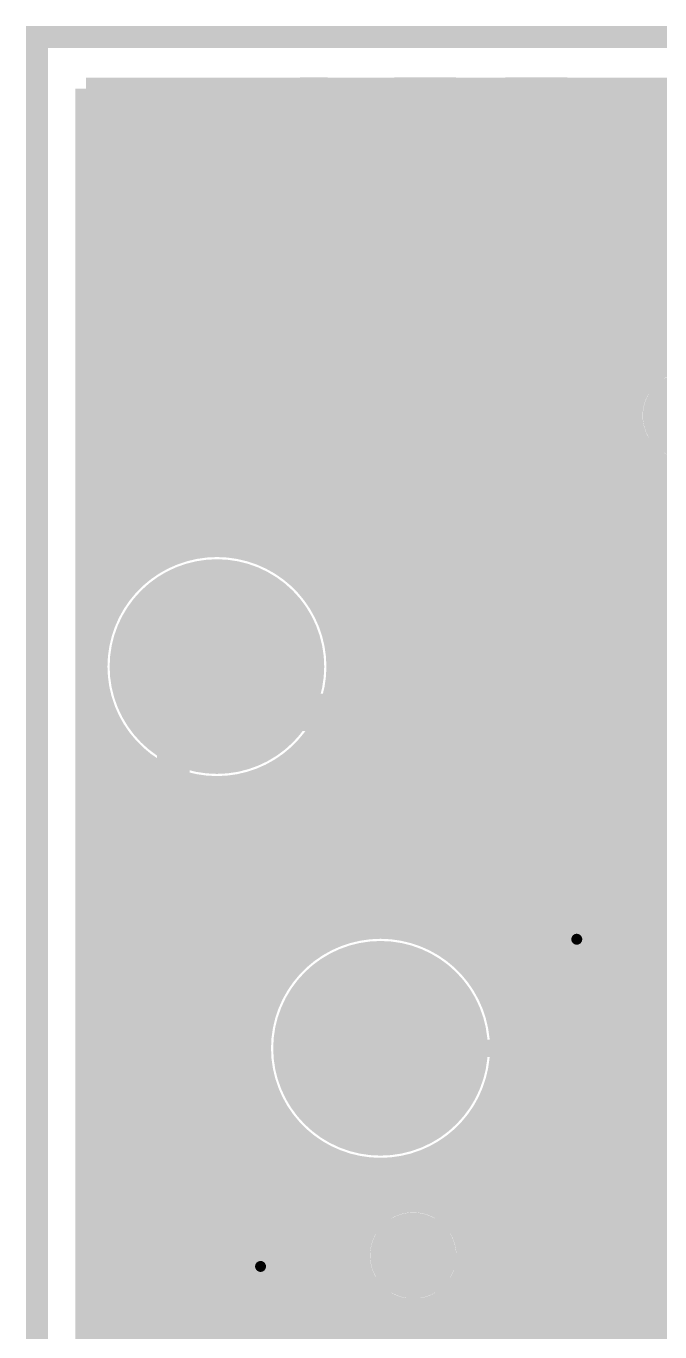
# Model space of a CAD drawing. Extents: x -4 to 136, y -50 to 40.
# Drawn here: x -4.13 to 3.25, y 18.92 to 34.13 of the extents above; entities that cross this region are included whole.
import ezdxf

# ---------------------------------------------------------------- set-up
doc = ezdxf.new("R2010")
doc.units = 0
doc.header["$MEASUREMENT"] = 0
doc.layers.get('0').update_dxf_attribs({"linetype": 'CONTINUOUS'})
for name, color, linetype in [('25-335-0_BOT', 7, 'CONTINUOUS'), ('25-335-0_DRD', 7, 'CONTINUOUS'), ('25-335-0_GND', 6, 'CONTINUOUS'), ('25-335-0_IN1', 4, 'CONTINUOUS'), ('25-335-0_SMB', 3, 'CONTINUOUS'), ('25-335-0_SMT', 5, 'CONTINUOUS'), ('25-335-0_SPT', 10, 'CONTINUOUS'), ('25-335-0_SST', 9, 'CONTINUOUS'), ('25-335-0_TOP', 12, 'CONTINUOUS'), ('THRUHOLE_TAP', 15, 'CONTINUOUS')]:
    doc.layers.add(name, color=color, linetype=linetype)

# ---------------------------------------------------------------- blocks, each defined once
blk = doc.blocks.new('ROUND_19')
at = {"const_width": 1.09982}
blk.add_lwpolyline([(-0.54991, 0, 1), (0.54991, 0, 1)], format="xyb", close=True, dxfattribs=at)
blk = doc.blocks.new('ROUND_40')
at = {"const_width": 0.29972}
blk.add_lwpolyline([(-0.14986, 0, 1), (0.14986, 0, 1)], format="xyb", close=True, dxfattribs=at)
blk = doc.blocks.new('ROUND_51')
at = {"const_width": 1.24968}
blk.add_lwpolyline([(-0.62484, 0, 1), (0.62484, 0, 1)], format="xyb", close=True, dxfattribs=at)
blk = doc.blocks.new('ROUND_54')
at = {"const_width": 1.24968}
blk.add_lwpolyline([(-0.62484, 0, 1), (0.62484, 0, 1)], format="xyb", close=True, dxfattribs=at)
blk = doc.blocks.new('ROUND_60')
at = {"const_width": 0.50038}
blk.add_lwpolyline([(-0.25019, 0, 1), (0.25019, 0, 1)], format="xyb", close=True, dxfattribs=at)
blk = doc.blocks.new('ROUND_63')
at = {"const_width": 0.0635}
blk.add_lwpolyline([(-0.03175, 0, 1), (0.03175, 0, 1)], format="xyb", close=True, dxfattribs=at)
blk = doc.blocks.new('RECTANGLE_2')
blk.add_solid([(0.4826, 0.4064), (0.4826, -0.4064), (-0.4826, 0.4064), (-0.4826, -0.4064)])
blk = doc.blocks.new('OBLONG_33')
at = {"const_width": 0.2794}
blk.add_lwpolyline([(0.7493, 0), (-0.7493, 0)], dxfattribs=at)
at = {"const_width": 0.1397}
for points in [[(-0.81915, 0, 1), (-0.67945, 0, 1)], [(0.67945, 0, 1), (0.81915, 0, 1)]]:
    blk.add_lwpolyline(points, format="xyb", close=True, dxfattribs=at)
blk = doc.blocks.new('ROUND_23')
at = {"const_width": 0.10033}
blk.add_lwpolyline([(-0.050164, 0, 1), (0.050164, 0, 1)], format="xyb", close=True, dxfattribs=at)

msp = doc.modelspace()

# ---------------------------------------------------------------- linework, layer by layer
at = {"layer": '25-335-0_BOT', "const_width": 0.254}
for points in [[(-3.429, 33.401), (-3.429, -3.556)], [(35.83178, 33.401), (-3.429, 33.401)], [(-3.2004, 33.401), (-3.2004, 27.27452)], [(-2.9718, 33.401), (-2.9718, 27.6225)], [(-2.7432, 33.401), (-2.7432, 27.82824)], [(-2.5146, 33.401), (-2.5146, 27.96286)], [(-2.286, 33.401), (-2.286, 28.04668)], [(-2.0574, 33.401), (-2.0574, 28.0924)], [(-1.8288, 33.401), (-1.8288, 28.09748)], [(-1.6002, 33.401), (-1.6002, 28.067)], [(-1.3716, 33.401), (-1.3716, 27.99588)], [(-1.143, 33.401), (-1.143, 27.87904)], [(-0.9144, 33.401), (-0.9144, 27.70124)], [(-0.6858, 33.401), (-0.6858, 27.41676)], [(-0.4572, 33.401), (-0.4572, 23.57882)], [(-0.2286, 33.401), (-0.2286, 23.63724)], [(0, 33.401), (0, 23.65502)], [(0.2286, 33.401), (0.2286, 23.63724)], [(0.4572, 33.401), (0.4572, 23.57882)], [(0.6858, 33.401), (0.6858, 23.47976)], [(0.9144, 33.401), (0.9144, 23.32482)], [(1.143, 33.401), (1.143, 23.08352)], [(1.3716, 33.401), (1.3716, 22.62886)], [(1.6002, 33.401), (1.6002, 2.53492)], [(1.8288, 33.401), (1.8288, 2.3749)], [(2.0574, 33.401), (2.0574, 2.17932)], [(2.286, 33.401), (2.286, 1.93802)], [(2.5146, 33.401), (2.5146, 1.63068)], [(2.7432, 33.401), (2.7432, 1.2065)], [(2.9718, 33.401), (2.9718, 29.82722)], [(3.2004, 33.401), (3.2004, 30.1117)], [(35.81908, 33.2486), (-3.429, 33.2486)], [(35.87242, 33.02), (-3.429, 33.02)], [(36.0426, 32.7914), (-3.429, 32.7914)], [(38.76548, 32.5628), (-3.429, 32.5628)], [(38.74262, 32.3342), (-3.429, 32.3342)], [(38.80612, 32.1056), (-3.429, 32.1056)], [(38.99662, 31.877), (-3.429, 31.877)], [(34.6964, 31.6484), (-3.429, 31.6484)], [(34.57448, 31.4198), (-3.429, 31.4198)], [(21.15566, 31.1912), (-3.429, 31.1912)], [(19.65198, 30.9626), (-3.429, 30.9626)], [(19.30908, 30.734), (-3.429, 30.734)], [(19.19986, 30.5054), (-3.429, 30.5054)], [(19.12366, 30.2768), (-3.429, 30.2768)], [(3.12166, 30.0482), (-3.429, 30.0482)], [(2.96926, 29.8196), (-3.429, 29.8196)], [(2.92608, 29.591), (-3.429, 29.591)], [(2.96926, 29.3624), (-3.429, 29.3624)], [(2.9718, 29.35478), (2.9718, 17.63522)], [(3.12166, 29.1338), (-3.429, 29.1338)], [(3.2004, 29.0703), (3.2004, 17.9197)], [(5.47116, 28.9052), (-3.429, 28.9052)], [(5.48386, 28.6766), (-3.429, 28.6766)], [(5.59308, 28.448), (-3.429, 28.448)], [(5.93598, 28.2194), (-3.429, 28.2194)], [(-2.45364, 27.9908), (-3.429, 27.9908)], [(11.44524, 27.9908), (-1.35636, 27.9908)], [(-2.82702, 27.7622), (-3.429, 27.7622)], [(11.34364, 27.7622), (-0.98044, 27.7622)], [(-3.04546, 27.5336), (-3.429, 27.5336)], [(11.28776, 27.5336), (-0.76454, 27.5336)], [(-3.18516, 27.305), (-3.429, 27.305)], [(11.26998, 27.305), (-0.6223, 27.305)], [(-3.2766, 27.0764), (-3.429, 27.0764)], [(11.28776, 27.0764), (-0.5334, 27.0764)], [(-3.32232, 26.8478), (-3.429, 26.8478)], [(11.34364, 26.8478), (-0.48514, 26.8478)], [(-3.33248, 26.6192), (-3.429, 26.6192)], [(11.44524, 26.6192), (-0.47498, 26.6192)], [(-3.30708, 26.3906), (-3.429, 26.3906)], [(11.60018, 26.3906), (-0.50292, 26.3906)], [(-3.24104, 26.162), (-3.429, 26.162)], [(-3.2004, 26.06294), (-3.2004, -3.556)], [(11.84148, 26.162), (-0.56896, 26.162)], [(-3.12928, 25.9334), (-3.429, 25.9334)], [(-0.6858, 25.92324), (-0.6858, 23.47976)], [(12.29614, 25.9334), (-0.67818, 25.9334)], [(-2.9591, 25.7048), (-3.429, 25.7048)], [(-2.9718, 25.7175), (-2.9718, 5.26034)], [(-0.9144, 25.63876), (-0.9144, 23.32482)], [(10.86866, 25.7048), (-0.84836, 25.7048)], [(-2.6924, 25.4762), (-3.429, 25.4762)], [(-2.7432, 25.51176), (-2.7432, 5.26034)], [(-1.143, 25.45842), (-1.143, 23.08352)], [(10.64006, 25.4762), (-1.1176, 25.4762)], [(-2.5146, 25.37714), (-2.5146, 5.26034)], [(-2.286, 25.29078), (-2.286, 5.26034)], [(-1.6002, 25.273), (-1.6002, 13.23594)], [(-1.3716, 25.34158), (-1.3716, 22.62886)], [(-2.05232, 25.2476), (-3.429, 25.2476)], [(-2.0574, 25.2476), (-2.0574, 5.26034)], [(-1.8288, 25.24252), (-1.8288, 12.98956)], [(10.41146, 25.2476), (-1.75768, 25.2476)], [(10.25398, 25.019), (-3.429, 25.019)], [(10.2362, 24.7904), (-3.429, 24.7904)], [(10.2362, 24.5618), (-3.429, 24.5618)], [(10.2362, 24.3332), (-3.429, 24.3332)], [(10.2362, 24.1046), (-3.429, 24.1046)], [(10.2362, 23.876), (-3.429, 23.876)], [(-0.14732, 23.6474), (-3.429, 23.6474)], [(10.2362, 23.6474), (0.14732, 23.6474)], [(-0.7874, 23.4188), (-3.429, 23.4188)], [(10.2362, 23.4188), (0.7874, 23.4188)], [(-1.0541, 23.1902), (-3.429, 23.1902)], [(10.2362, 23.1902), (1.0541, 23.1902)], [(-1.22428, 22.9616), (-3.429, 22.9616)], [(10.2362, 22.9616), (1.22428, 22.9616)], [(-1.33604, 22.733), (-3.429, 22.733)], [(10.2362, 22.733), (1.33604, 22.733)], [(-1.40208, 22.5044), (-3.429, 22.5044)], [(10.2362, 22.5044), (1.40208, 22.5044)], [(-1.42748, 22.2758), (-3.429, 22.2758)], [(10.2362, 22.2758), (1.42748, 22.2758)], [(-1.41732, 22.0472), (-3.429, 22.0472)], [(10.2362, 22.0472), (1.41732, 22.0472)], [(-1.3716, 21.8186), (-3.429, 21.8186)], [(-1.3716, 21.82114), (-1.3716, 13.3223)], [(1.3716, 21.82114), (1.3716, 2.66446)], [(10.2362, 21.8186), (1.3716, 21.8186)], [(-1.28016, 21.59), (-3.429, 21.59)], [(10.2362, 21.59), (1.28016, 21.59)], [(-1.14046, 21.3614), (-3.429, 21.3614)], [(-1.143, 21.36648), (-1.143, 13.4366)], [(6.52272, 21.3614), (1.14046, 21.3614)], [(1.143, 21.36648), (1.143, 2.77114)], [(-0.92202, 21.1328), (-3.429, 21.1328)], [(-0.9144, 21.12518), (-0.9144, 13.6652)], [(0.9144, 21.12518), (0.9144, 20.14728)], [(6.30682, 21.1328), (0.92202, 21.1328)], [(-0.54864, 20.9042), (-3.429, 20.9042)], [(-0.6858, 20.97024), (-0.6858, 13.8938)], [(-0.4572, 20.86864), (-0.4572, 15.6718)], [(0.4572, 20.86864), (0.4572, 20.43684)], [(4.01066, 20.9042), (0.54864, 20.9042)], [(0.6858, 20.97024), (0.6858, 20.36318)], [(-0.2286, 20.81276), (-0.2286, 19.96948)], [(0, 20.79498), (0, 20.31238)], [(0.2286, 20.81276), (0.2286, 20.4216)], [(3.85826, 20.6756), (-3.429, 20.6756)], [(3.81508, 20.447), (-3.429, 20.447)], [(-0.09906, 20.2184), (-3.429, 20.2184)], [(3.85826, 20.2184), (0.86106, 20.2184)], [(-0.22352, 19.9898), (-3.429, 19.9898)], [(4.01066, 19.9898), (0.98552, 19.9898)], [(-0.24638, 19.7612), (-3.429, 19.7612)], [(-0.2286, 19.65198), (-0.2286, 15.82674)], [(4.0132, 19.7612), (1.00838, 19.7612)], [(-0.18288, 19.5326), (-3.429, 19.5326)], [(4.0132, 19.5326), (0.94488, 19.5326)], [(0.9144, 19.47672), (0.9144, 2.85496)], [(0.00762, 19.304), (-3.429, 19.304)], [(0, 19.30908), (0, 15.86992)], [(0.2286, 19.19986), (0.2286, 15.82674)], [(0.4572, 19.18716), (0.4572, 15.6718)], [(0.6858, 19.26082), (0.6858, 2.91846)], [(4.0132, 19.304), (0.75184, 19.304)], [(4.0132, 19.0754), (-3.429, 19.0754)], [(4.0132, 18.8468), (-3.429, 18.8468)]]:
    msp.add_lwpolyline(points, dxfattribs=at)
for points in [[(3.556, 30.22092, 0.4142136), (2.92608, 29.591)], [(2.92608, 29.591, 0.4142136), (3.556, 28.96108)], [(-1.905, 28.10002, 0.4142136), (-3.33502, 26.67)], [(-0.47498, 26.67, 0.4142136), (-1.905, 28.10002)], [(-3.33502, 26.67, 0.4142136), (-1.905, 25.23998)], [(-1.905, 25.23998, 0.4142136), (-0.47498, 26.67)], [(0, 23.65502, 0.4142136), (-1.43002, 22.225)], [(1.43002, 22.225, 0.4142136), (0, 23.65502)], [(-1.43002, 22.225, 0.4142136), (0, 20.79498)], [(0, 20.79498, 0.4142136), (1.43002, 22.225)], [(0.381, 20.44192, 0.4142136), (-0.24892, 19.812)], [(1.01092, 19.812, 0.4142136), (0.381, 20.44192)], [(-0.24892, 19.812, 0.4142136), (0.381, 19.18208)], [(0.381, 19.18208, 0.4142136), (1.01092, 19.812)]]:
    msp.add_lwpolyline(points, format="xyb", dxfattribs=at)
at = {"layer": '25-335-0_DRD', "const_width": 0.254}
for points in [[(-4.0005, 34.00044), (-4.0005, -4.0005), (135.99922, -4.0005), (135.99922, 34.00044), (-4.0005, 34.00044)], [(2.921, 30.226), (2.921, 28.956)], [(4.191, 30.226), (2.921, 30.226)], [(4.191, 30.226), (2.921, 28.956)], [(4.191, 28.956), (2.921, 30.226)], [(2.921, 28.956), (4.191, 28.956)], [(-1.905, 27.305), (-1.905, 26.035)], [(-1.27, 26.67), (-2.54, 26.67)], [(1.651, 24.13), (1.651, 22.86)], [(2.921, 24.13), (1.651, 24.13)], [(2.921, 24.13), (1.651, 22.86)], [(2.921, 22.86), (1.651, 24.13)], [(1.651, 24.13), (1.651, 22.86)], [(2.921, 24.13), (1.651, 24.13)], [(2.921, 24.13), (1.651, 22.86)], [(2.921, 22.86), (1.651, 24.13)], [(2.921, 22.86), (2.921, 24.13)], [(2.921, 22.86), (2.921, 24.13)], [(0, 22.86), (0, 21.59)], [(1.651, 22.86), (2.921, 22.86)], [(1.651, 22.86), (2.921, 22.86)], [(0.635, 22.225), (-0.635, 22.225)], [(-0.254, 20.447), (-0.254, 19.177)], [(1.016, 20.447), (-0.254, 20.447)], [(1.016, 20.447), (-0.254, 19.177)], [(1.016, 19.177), (-0.254, 20.447)], [(1.016, 19.177), (1.016, 20.447)], [(-2.032, 20.32), (-2.032, 19.05)], [(-0.762, 20.32), (-2.032, 20.32)], [(-0.762, 20.32), (-2.032, 19.05)], [(-0.762, 19.05), (-2.032, 20.32)], [(-2.032, 20.32), (-2.032, 19.05)], [(-0.762, 20.32), (-2.032, 20.32)], [(-0.762, 20.32), (-2.032, 19.05)], [(-0.762, 19.05), (-2.032, 20.32)], [(-0.762, 19.05), (-0.762, 20.32)], [(-0.762, 19.05), (-0.762, 20.32)], [(-2.032, 19.05), (-0.762, 19.05)], [(-2.032, 19.05), (-0.762, 19.05)], [(-0.254, 19.177), (1.016, 19.177)]]:
    msp.add_lwpolyline(points, dxfattribs=at)
at = {"layer": '25-335-0_GND', "const_width": 0.254}
msp.add_lwpolyline([(-4.0005, 34.00044), (-4.0005, -4.0005), (135.99922, -4.0005), (135.99922, 34.00044), (-4.0005, 34.00044)], dxfattribs=at)
at = {"layer": '25-335-0_IN1'}
for points, const_width in [([(-3.429, 33.401), (-3.429, -3.556)], 0.254), ([(35.83178, 33.401), (-3.429, 33.401)], 0.254), ([(-3.2004, 33.401), (-3.2004, 27.27452)], 0.254), ([(-2.9718, 33.401), (-2.9718, 27.6225)], 0.254), ([(-2.7432, 33.401), (-2.7432, 27.82824)], 0.254), ([(-2.5146, 33.401), (-2.5146, 27.96286)], 0.254), ([(-2.286, 33.401), (-2.286, 28.04668)], 0.254), ([(-2.0574, 33.401), (-2.0574, 28.0924)], 0.254), ([(-1.8288, 33.401), (-1.8288, 28.09748)], 0.254), ([(-1.6002, 33.401), (-1.6002, 28.067)], 0.254), ([(-1.3716, 33.401), (-1.3716, 27.99588)], 0.254), ([(-1.143, 33.401), (-1.143, 27.87904)], 0.254), ([(-0.9144, 33.401), (-0.9144, 27.70124)], 0.254), ([(-0.6858, 33.401), (-0.6858, 27.41676)], 0.254), ([(-0.4572, 33.401), (-0.4572, 23.57882)], 0.254), ([(-0.2286, 33.401), (-0.2286, 23.63724)], 0.254), ([(0, 33.401), (0, 23.65502)], 0.254), ([(0.2286, 33.401), (0.2286, 23.63724)], 0.254), ([(0.4572, 33.401), (0.4572, 23.57882)], 0.254), ([(0.6858, 33.401), (0.6858, 23.47976)], 0.254), ([(0.9144, 33.401), (0.9144, 23.32482)], 0.254), ([(1.143, 33.401), (1.143, 23.08352)], 0.254), ([(1.3716, 33.401), (1.3716, 22.62886)], 0.254), ([(1.6002, 33.401), (1.6002, 6.54558)], 0.254), ([(1.8288, 33.401), (1.8288, 6.54558)], 0.254), ([(2.0574, 33.401), (2.0574, 6.54558)], 0.254), ([(2.286, 33.401), (2.286, 6.54558)], 0.254), ([(2.5146, 33.401), (2.5146, 6.54558)], 0.254), ([(2.7432, 33.401), (2.7432, 6.54558)], 0.254), ([(2.9718, 33.401), (2.9718, 29.82722)], 0.254), ([(3.2004, 33.401), (3.2004, 30.1117)], 0.254), ([(35.81908, 33.2486), (-3.429, 33.2486)], 0.254), ([(35.87242, 33.02), (-3.429, 33.02)], 0.254), ([(36.0172, 32.7914), (-3.429, 32.7914)], 0.254), ([(36.0172, 32.5628), (-3.429, 32.5628)], 0.254), ([(36.0172, 32.3342), (-3.429, 32.3342)], 0.254), ([(36.0172, 32.1056), (-3.429, 32.1056)], 0.254), ([(36.0172, 31.877), (-3.429, 31.877)], 0.254), ([(34.6964, 31.6484), (-3.429, 31.6484)], 0.254), ([(34.57448, 31.4198), (-3.429, 31.4198)], 0.254), ([(21.15566, 31.1912), (-3.429, 31.1912)], 0.254), ([(19.65198, 30.9626), (-3.429, 30.9626)], 0.254), ([(19.30908, 30.734), (-3.429, 30.734)], 0.254), ([(19.19986, 30.5054), (-3.429, 30.5054)], 0.254), ([(19.18716, 30.2768), (-3.429, 30.2768)], 0.254), ([(3.12166, 30.0482), (-3.429, 30.0482)], 0.254), ([(2.96926, 29.8196), (-3.429, 29.8196)], 0.254), ([(2.92608, 29.591), (-3.429, 29.591)], 0.254), ([(2.96926, 29.3624), (-3.429, 29.3624)], 0.254), ([(2.9718, 29.35478), (2.9718, 17.63522)], 0.254), ([(3.12166, 29.1338), (-3.429, 29.1338)], 0.254), ([(3.1242, 29.13126), (3.1242, 17.8562)], 0.254), ([(3.1242, 28.9052), (-3.429, 28.9052)], 0.254), ([(3.1242, 28.6766), (-3.429, 28.6766)], 0.254), ([(3.1242, 28.448), (-3.429, 28.448)], 0.254), ([(3.1242, 28.2194), (-3.429, 28.2194)], 0.254), ([(-2.45364, 27.9908), (-3.429, 27.9908)], 0.254), ([(3.1242, 27.9908), (-1.35636, 27.9908)], 0.254), ([(-2.82702, 27.7622), (-3.429, 27.7622)], 0.254), ([(3.1242, 27.7622), (-0.98044, 27.7622)], 0.254), ([(-3.04546, 27.5336), (-3.429, 27.5336)], 0.254), ([(3.1242, 27.5336), (-0.76454, 27.5336)], 0.254), ([(-3.18516, 27.305), (-3.429, 27.305)], 0.254), ([(3.1242, 27.305), (-0.6223, 27.305)], 0.254), ([(-3.2766, 27.0764), (-3.429, 27.0764)], 0.254), ([(3.1242, 27.0764), (-0.5334, 27.0764)], 0.254), ([(-3.32232, 26.8478), (-3.429, 26.8478)], 0.254), ([(3.1242, 26.8478), (-0.48514, 26.8478)], 0.254), ([(-3.33248, 26.6192), (-3.429, 26.6192)], 0.254), ([(3.1242, 26.6192), (-0.47498, 26.6192)], 0.254), ([(-3.30708, 26.3906), (-3.429, 26.3906)], 0.254), ([(3.1242, 26.3906), (-0.50292, 26.3906)], 0.254), ([(-3.24104, 26.162), (-3.429, 26.162)], 0.254), ([(-3.2004, 26.06294), (-3.2004, -3.556)], 0.254), ([(3.1242, 26.162), (-0.56896, 26.162)], 0.254), ([(-3.12928, 25.9334), (-3.429, 25.9334)], 0.254), ([(-0.6858, 25.92324), (-0.6858, 23.47976)], 0.254), ([(3.1242, 25.9334), (-0.67818, 25.9334)], 0.254), ([(-2.9591, 25.7048), (-3.429, 25.7048)], 0.254), ([(-2.9718, 25.7175), (-2.9718, -3.556)], 0.254), ([(-0.9144, 25.63876), (-0.9144, 23.32482)], 0.254), ([(3.1242, 25.7048), (-0.84836, 25.7048)], 0.254), ([(-2.6924, 25.4762), (-3.429, 25.4762)], 0.254), ([(-2.7432, 25.51176), (-2.7432, -3.556)], 0.254), ([(-1.143, 25.45842), (-1.143, 23.08352)], 0.254), ([(3.1242, 25.4762), (-1.1176, 25.4762)], 0.254), ([(-2.5146, 25.37714), (-2.5146, -3.556)], 0.254), ([(-2.286, 25.29078), (-2.286, -3.556)], 0.254), ([(-1.6002, 25.273), (-1.6002, 13.23594)], 0.254), ([(-1.3716, 25.34158), (-1.3716, 22.62886)], 0.254), ([(-2.05232, 25.2476), (-3.429, 25.2476)], 0.254), ([(-2.0574, 25.2476), (-2.0574, -3.556)], 0.254), ([(-1.8288, 25.24252), (-1.8288, 12.98956)], 0.254), ([(3.1242, 25.2476), (-1.75768, 25.2476)], 0.254), ([(3.1242, 25.019), (-3.429, 25.019)], 0.254), ([(3.1242, 24.7904), (-3.429, 24.7904)], 0.254), ([(3.1242, 24.5618), (-3.429, 24.5618)], 0.254), ([(3.1242, 24.3332), (-3.429, 24.3332)], 0.254), ([(3.1242, 24.1046), (-3.429, 24.1046)], 0.254), ([(3.1242, 23.876), (-3.429, 23.876)], 0.254), ([(-0.14732, 23.6474), (-3.429, 23.6474)], 0.254), ([(3.1242, 23.6474), (0.14732, 23.6474)], 0.254), ([(-0.7874, 23.4188), (-3.429, 23.4188)], 0.254), ([(3.1242, 23.4188), (0.7874, 23.4188)], 0.254), ([(-1.0541, 23.1902), (-3.429, 23.1902)], 0.254), ([(3.1242, 23.1902), (1.0541, 23.1902)], 0.254), ([(-1.22428, 22.9616), (-3.429, 22.9616)], 0.254), ([(3.1242, 22.9616), (1.22428, 22.9616)], 0.254), ([(-1.33604, 22.733), (-3.429, 22.733)], 0.254), ([(3.1242, 22.733), (1.33604, 22.733)], 0.254), ([(-1.40208, 22.5044), (-3.429, 22.5044)], 0.254), ([(3.1242, 22.5044), (1.40208, 22.5044)], 0.254), ([(-1.42748, 22.2758), (-3.429, 22.2758)], 0.254), ([(3.1242, 22.2758), (1.42748, 22.2758)], 0.254), ([(-1.41732, 22.0472), (-3.429, 22.0472)], 0.254), ([(3.1242, 22.0472), (1.41732, 22.0472)], 0.254), ([(-1.3716, 21.8186), (-3.429, 21.8186)], 0.254), ([(-1.3716, 21.82114), (-1.3716, 13.3223)], 0.254), ([(1.3716, 21.82114), (1.3716, 6.54558)], 0.254), ([(3.1242, 21.8186), (1.3716, 21.8186)], 0.254), ([(-1.28016, 21.59), (-3.429, 21.59)], 0.254), ([(3.1242, 21.59), (1.28016, 21.59)], 0.254), ([(-1.14046, 21.3614), (-3.429, 21.3614)], 0.254), ([(-1.143, 21.36648), (-1.143, 13.31722)], 0.254), ([(3.1242, 21.3614), (1.14046, 21.3614)], 0.254), ([(1.143, 21.36648), (1.143, 6.54558)], 0.254), ([(-0.92202, 21.1328), (-3.429, 21.1328)], 0.254), ([(-0.9144, 21.12518), (-0.9144, 19.1262)], 0.254), ([(0.9144, 21.12518), (0.9144, 20.14728)], 0.254), ([(3.1242, 21.1328), (0.92202, 21.1328)], 0.254), ([(-0.54864, 20.9042), (-3.429, 20.9042)], 0.254), ([(-0.6858, 20.97024), (-0.6858, 19.3548)], 0.254), ([(-0.4572, 20.86864), (-0.4572, 19.5834)], 0.254), ([(0.4572, 20.86864), (0.4572, 20.43684)], 0.254), ([(3.1242, 20.9042), (0.54864, 20.9042)], 0.254), ([(0.6858, 20.97024), (0.6858, 20.36318)], 0.254), ([(-0.2286, 20.81276), (-0.2286, 19.96948)], 0.254), ([(0, 20.79498), (0, 20.31238)], 0.254), ([(0.2286, 20.81276), (0.2286, 20.4216)], 0.254), ([(3.1242, 20.6756), (-3.429, 20.6756)], 0.254), ([(3.1242, 20.447), (-3.429, 20.447)], 0.254), ([(-0.09906, 20.2184), (-3.429, 20.2184)], 0.254), ([(3.1242, 20.2184), (0.86106, 20.2184)], 0.254), ([(-0.22352, 19.9898), (-3.429, 19.9898)], 0.254), ([(3.1242, 19.9898), (0.98552, 19.9898)], 0.254), ([(-0.24892, 19.79168), (-0.93472, 19.10588)], 0.254), ([(-0.2794, 19.7612), (-3.429, 19.7612)], 0.254), ([(0.381, 19.812), (-0.635, 18.796), (-0.635, 5.334), (3.048, 1.651), (3.048, -3.302)], 0.2032), ([(3.1242, 19.7612), (1.00838, 19.7612)], 0.254), ([(-0.508, 19.5326), (-3.429, 19.5326)], 0.254), ([(3.1242, 19.5326), (0.94488, 19.5326)], 0.254), ([(0.9144, 19.47672), (0.9144, 6.54558)], 0.254), ([(-0.7366, 19.304), (-3.429, 19.304)], 0.254), ([(0.4572, 19.18716), (0.4572, 15.6718)], 0.254), ([(0.6858, 19.26082), (0.6858, 6.54558)], 0.254), ([(3.1242, 19.304), (0.75184, 19.304)], 0.254), ([(-0.96266, 19.0754), (-3.429, 19.0754)], 0.254), ([(0.36068, 19.18208), (-0.2032, 18.61566)], 0.254), ([(0.2286, 19.04746), (0.2286, 15.82674)], 0.254), ([(3.1242, 19.0754), (0.254, 19.0754)], 0.254), ([(0.36068, 19.18208), (0.381, 19.18175)], 0.254), ([(-1.06426, 18.8468), (-3.429, 18.8468)], 0.254), ([(0, 18.81886), (0, 15.86992)], 0.254), ([(3.1242, 18.8468), (0.0254, 18.8468)], 0.254)]:
    msp.add_lwpolyline(points, dxfattribs=dict(at, const_width=const_width))
at = {"layer": '25-335-0_IN1', "const_width": 0.254}
for points in [[(3.556, 30.22092, 0.4142136), (2.92608, 29.591)], [(2.92608, 29.591, 0.2070672), (3.12475, 29.13184)], [(-1.905, 28.10002, 0.4142136), (-3.33502, 26.67)], [(-0.47498, 26.67, 0.4142136), (-1.905, 28.10002)], [(-3.33502, 26.67, 0.4142136), (-1.905, 25.23998)], [(-1.905, 25.23998, 0.4142136), (-0.47498, 26.67)], [(0, 23.65502, 0.4142136), (-1.43002, 22.225)], [(1.43002, 22.225, 0.4142136), (0, 23.65502)], [(-1.43002, 22.225, 0.4142136), (0, 20.79498)], [(0, 20.79498, 0.4142136), (1.43002, 22.225)], [(0.381, 20.44192, 0.4142136), (-0.24892, 19.812)], [(1.01092, 19.812, 0.4142136), (0.381, 20.44192)], [(0.381, 19.18208, 0.4142136), (1.01092, 19.812)], [(-0.9398, 19.1008, 0.1989124), (-1.06605, 18.796)], [(-0.9398, 19.1008, 0.1989124), (-1.06605, 18.796)]]:
    msp.add_lwpolyline(points, format="xyb", dxfattribs=at)
at = {"layer": '25-335-0_SST'}
for points, const_width in [([(-0.381, 32.24276), (-0.381, 32.83712), (-0.67818, 33.42894), (-0.87376, 33.42894), (-1.17094, 32.83712), (-1.17094, 32.24276)], 0.2032), ([(0.9144, 33.23082), (0.81534, 33.42894), (0.22352, 33.42894), (0.12446, 33.23082), (0.12446, 33.0327), (0.22352, 32.83712), (0.81534, 32.83712), (0.9144, 32.639), (0.9144, 32.44088), (0.81534, 32.24276), (0.22352, 32.24276), (0.12446, 32.44088)], 0.2032), ([(2.2098, 33.23082), (2.11074, 33.42894), (1.51892, 33.42894), (1.41986, 33.23082), (1.41986, 33.0327), (1.51892, 32.83712), (2.11074, 32.83712), (2.2098, 32.639), (2.2098, 32.44088), (2.11074, 32.24276), (1.51892, 32.24276), (1.41986, 32.44088)], 0.2032), ([(3.5052, 33.42894), (3.20802, 32.83712), (3.0099, 32.83712), (2.71526, 33.42894)], 0.2032), ([(3.10896, 32.24276), (3.10896, 32.83712)], 0.2032), ([(-0.381, 32.639), (-1.17094, 32.639)], 0.2032), ([(0.889, 31.57982), (0.78994, 31.77794), (0.19812, 31.77794), (0.09906, 31.57982), (0.09906, 31.3817), (0.19812, 31.18612), (0.78994, 31.18612), (0.889, 30.988), (0.889, 30.78988), (0.78994, 30.59176), (0.19812, 30.59176), (0.09906, 30.78988)], 0.2032), ([(2.1844, 30.78988), (2.08534, 30.59176), (1.49352, 30.59176), (1.39446, 30.78988), (1.39446, 31.57982), (1.49352, 31.77794), (2.08534, 31.77794), (2.1844, 31.57982)], 0.2032), ([(2.68986, 30.59176), (2.68986, 31.77794)], 0.2032), ([(3.4798, 31.18612), (2.68986, 31.18612)], 0.2032), ([(-1.5367, 29.99994), (-1.5367, 30.47492)], 0.1524), ([(-2.5527, 30.2387), (-1.5367, 30.2387)], 0.1524), ([(-2.0447, 29.63672), (-2.0447, 29.28112), (-1.87706, 29.16174), (-1.70688, 29.16174), (-1.5367, 29.28112), (-1.5367, 29.63672), (-2.5527, 29.63672)], 0.1524), ([(2.10058, 28.91536), (1.9304, 28.97632), (1.9304, 29.33192), (2.10058, 29.39034), (2.77876, 29.39034), (2.9464, 29.33192), (2.9464, 28.97632), (2.77876, 28.91536)], 0.1524), ([(-2.5527, 28.44292), (-2.5527, 28.67914)], 0.1524), ([(-2.5527, 28.5623), (-1.5367, 28.5623), (-1.70688, 28.67914)], 0.1524), ([(1.9304, 28.07716), (1.9304, 28.55214), (2.60858, 28.07716), (2.77876, 28.07716), (2.9464, 28.13812), (2.9464, 28.49372), (2.77876, 28.55214)], 0.1524), ([(0.1524, 28.08732), (0.1524, 28.50134), (1.1684, 28.50134)], 0.1524), ([(0.1524, 27.24912), (0.1524, 27.72156), (0.83058, 27.24912), (1.00076, 27.24912), (1.1684, 27.30754), (1.1684, 27.66314), (1.00076, 27.72156)], 0.1524), ([(1.9304, 27.53614), (2.10058, 27.65552), (2.27076, 27.71394), (2.60858, 27.71394), (2.77876, 27.65552), (2.9464, 27.53614), (2.9464, 27.41676), (2.77876, 27.29992), (2.60858, 27.23896), (2.27076, 27.23896), (2.10058, 27.29992), (1.9304, 27.41676), (1.9304, 27.53614)], 0.1524), ([(-0.1905, 26.8605), (-0.1905, 23.9395), (1.4478, 23.9395), (1.4478, 26.8605), (-0.1905, 26.8605)], 0.1524), ([(1.7145, 26.8605), (1.7145, 23.9395), (3.3528, 23.9395), (3.3528, 26.8605), (1.7145, 26.8605)], 0.1524), ([(-1.7907, 22.76094), (-1.7907, 23.23592)], 0.1524), ([(-2.8067, 22.9997), (-1.7907, 22.9997)], 0.1524), ([(-2.2987, 22.39772), (-2.2987, 22.04212), (-2.13106, 21.92274), (-1.96088, 21.92274), (-1.7907, 22.04212), (-1.7907, 22.39772), (-2.8067, 22.39772)], 0.1524), ([(-2.2987, 21.1455), (-2.2987, 21.5011), (-2.13106, 21.55952), (-1.96088, 21.55952), (-1.7907, 21.5011), (-1.7907, 21.1455), (-1.96088, 21.08454), (-2.13106, 21.08454), (-2.8067, 21.3233)], 0.1524), ([(10.922, 20.955), (3.175, 20.955), (3.175, 12.065), (12.065, 12.065), (12.065, 19.812), (10.922, 20.955)], 0.1524), ([(0.8255, 19.2405), (-2.0955, 19.2405), (-2.0955, 17.6022), (0.8255, 17.6022), (0.8255, 19.2405)], 0.1524)]:
    msp.add_lwpolyline(points, dxfattribs=dict(at, const_width=const_width))
at = {"layer": '25-335-0_SST', "const_width": 0.254}
for points in [[(-1.905, 28.07208, 0.4142136), (-3.30708, 26.67)], [(-0.50292, 26.67, 0.4142136), (-1.905, 28.07208)], [(-3.30708, 26.67, 0.4142136), (-1.905, 25.26792)], [(-1.905, 25.26792, 0.4142136), (-0.50292, 26.67)], [(0, 23.62708, 0.4142136), (-1.40208, 22.225)], [(1.40208, 22.225, 0.4142136), (0, 23.62708)], [(-1.40208, 22.225, 0.4142136), (0, 20.82292)], [(0, 20.82292, 0.4142136), (1.40208, 22.225)]]:
    msp.add_lwpolyline(points, format="xyb", dxfattribs=at)
at = {"layer": '25-335-0_TOP'}
for points, const_width in [([(18.44802, 33.401), (-3.429, 33.401)], 0.254), ([(-3.429, 33.401), (-3.429, -3.556)], 0.254), ([(-3.2004, 33.401), (-3.2004, 27.27452)], 0.254), ([(-2.9718, 33.401), (-2.9718, 27.6225)], 0.254), ([(-2.7432, 33.401), (-2.7432, 27.82824)], 0.254), ([(-2.5146, 33.401), (-2.5146, 27.96286)], 0.254), ([(-2.286, 33.401), (-2.286, 28.04668)], 0.254), ([(-2.0574, 33.401), (-2.0574, 28.0924)], 0.254), ([(-1.8288, 33.401), (-1.8288, 28.09748)], 0.254), ([(-1.6002, 33.401), (-1.6002, 28.067)], 0.254), ([(-1.3716, 33.401), (-1.3716, 27.99588)], 0.254), ([(-1.143, 33.401), (-1.143, 27.87904)], 0.254), ([(-0.9144, 33.401), (-0.9144, 27.70124)], 0.254), ([(-0.6858, 33.401), (-0.6858, 27.41676)], 0.254), ([(-0.4572, 33.401), (-0.4572, 26.6827)], 0.254), ([(-0.2286, 33.401), (-0.2286, 26.6827)], 0.254), ([(0, 33.401), (0, 26.8478)], 0.254), ([(0.2286, 33.401), (0.2286, 26.8478)], 0.254), ([(0.4572, 33.401), (0.4572, 26.8478)], 0.254), ([(0.6858, 33.401), (0.6858, 26.8478)], 0.254), ([(0.9144, 33.401), (0.9144, 26.8478)], 0.254), ([(1.143, 33.401), (1.143, 26.8478)], 0.254), ([(1.3716, 33.401), (1.3716, 26.8478)], 0.254), ([(1.6002, 33.401), (1.6002, 26.6319)], 0.254), ([(1.8288, 33.401), (1.8288, 26.8478)], 0.254), ([(2.0574, 33.401), (2.0574, 26.8478)], 0.254), ([(2.286, 33.401), (2.286, 26.8478)], 0.254), ([(2.5146, 33.401), (2.5146, 26.8478)], 0.254), ([(2.7432, 33.401), (2.7432, 26.8478)], 0.254), ([(2.9718, 33.401), (2.9718, 29.82722)], 0.254), ([(3.2004, 33.401), (3.2004, 30.1117)], 0.254), ([(18.44802, 33.2486), (-3.429, 33.2486)], 0.254), ([(18.44802, 33.02), (-3.429, 33.02)], 0.254), ([(18.44802, 32.7914), (-3.429, 32.7914)], 0.254), ([(18.44802, 32.5628), (-3.429, 32.5628)], 0.254), ([(18.44802, 32.3342), (-3.429, 32.3342)], 0.254), ([(18.44802, 32.1056), (-3.429, 32.1056)], 0.254), ([(20.08886, 31.877), (-3.429, 31.877)], 0.254), ([(19.86026, 31.6484), (-3.429, 31.6484)], 0.254), ([(19.558, 31.4198), (-3.429, 31.4198)], 0.254), ([(19.14906, 31.1912), (-3.429, 31.1912)], 0.254), ([(18.92046, 30.9626), (-3.429, 30.9626)], 0.254), ([(18.69186, 30.734), (-3.429, 30.734)], 0.254), ([(18.46326, 30.5054), (-3.429, 30.5054)], 0.254), ([(18.23466, 30.2768), (-3.429, 30.2768)], 0.254), ([(3.12166, 30.0482), (-3.429, 30.0482)], 0.254), ([(2.96926, 29.8196), (-3.429, 29.8196)], 0.254), ([(2.92608, 29.591), (-3.429, 29.591)], 0.254), ([(2.96926, 29.3624), (-3.429, 29.3624)], 0.254), ([(2.9718, 29.35478), (2.9718, 26.8478)], 0.254), ([(3.12166, 29.1338), (-3.429, 29.1338)], 0.254), ([(3.2004, 29.0703), (3.2004, 26.8478)], 0.254), ([(5.47116, 28.9052), (-3.429, 28.9052)], 0.254), ([(5.48386, 28.6766), (-3.429, 28.6766)], 0.254), ([(5.59308, 28.448), (-3.429, 28.448)], 0.254), ([(5.93598, 28.2194), (-3.429, 28.2194)], 0.254), ([(-2.45364, 27.9908), (-3.429, 27.9908)], 0.254), ([(11.44524, 27.9908), (-1.35636, 27.9908)], 0.254), ([(-2.82702, 27.7622), (-3.429, 27.7622)], 0.254), ([(11.34364, 27.7622), (-0.98044, 27.7622)], 0.254), ([(-3.04546, 27.5336), (-3.429, 27.5336)], 0.254), ([(11.28776, 27.5336), (-0.76454, 27.5336)], 0.254), ([(-3.18516, 27.305), (-3.429, 27.305)], 0.254), ([(11.26998, 27.305), (-0.6223, 27.305)], 0.254), ([(-3.2766, 27.0764), (-3.429, 27.0764)], 0.254), ([(5.38226, 27.0764), (-0.5334, 27.0764)], 0.254), ([(-3.32232, 26.8478), (-3.429, 26.8478)], 0.254), ([(5.38226, 26.8478), (-0.48514, 26.8478)], 0.254), ([(1.4478, 26.8478), (-0.1778, 26.8478)], 0.254), ([(-0.1778, 26.8478), (-0.1778, 26.6827)], 0.254), ([(1.4478, 26.8478), (1.4478, 26.6319)], 0.254), ([(3.3528, 26.8478), (1.7272, 26.8478)], 0.254), ([(1.7272, 26.8478), (1.7272, 26.6319)], 0.254), ([(3.3528, 26.8478), (3.3528, 26.6319)], 0.254), ([(0.635, 26.1112), (0.635, 26.162), (-1.397, 26.162), (-1.905, 26.67)], 0.381), ([(-0.1778, 26.6827), (-0.47498, 26.6827)], 0.254), ([(-3.33248, 26.6192), (-3.429, 26.6192)], 0.254), ([(1.7272, 26.6319), (1.4478, 26.6319)], 0.254), ([(1.7272, 26.6192), (1.4478, 26.6192)], 0.254), ([(3.6322, 26.6319), (3.3528, 26.6319)], 0.254), ([(3.6322, 26.6192), (3.3528, 26.6192)], 0.254), ([(-3.30708, 26.3906), (-3.429, 26.3906)], 0.254), ([(-3.24104, 26.162), (-3.429, 26.162)], 0.254), ([(-3.2004, 26.06294), (-3.2004, 5.26034)], 0.254), ([(0.635, 26.1112), (-2.159, 26.1112), (-2.413, 25.8572), (-2.413, 8.255), (8.001, -2.159), (11.811, -2.159), (13.97, 0)], 0.381), ([(2.54, 26.1112), (0.635, 26.1112)], 0.381), ([(4.445, 26.1112), (2.54, 26.1112)], 0.381), ([(-3.12928, 25.9334), (-3.429, 25.9334)], 0.254), ([(-2.9591, 25.7048), (-3.429, 25.7048)], 0.254), ([(-2.9718, 25.7175), (-2.9718, 5.26034)], 0.254), ([(-2.9337, 25.67686), (-2.9337, 8.255)], 0.254), ([(-2.9337, 25.4762), (-3.429, 25.4762)], 0.254), ([(6.35, 24.384), (6.35, 25.4), (1.27, 25.4), (0.635, 24.765), (0.635, 24.6888)], 0.2032), ([(-2.9337, 25.2476), (-3.429, 25.2476)], 0.254), ([(-2.9337, 25.019), (-3.429, 25.019)], 0.254), ([(1.7272, 24.9682), (1.4478, 24.9682)], 0.254), ([(1.4478, 24.96566), (1.4478, 23.9522)], 0.254), ([(1.6002, 24.9682), (1.6002, 22.6568)], 0.254), ([(1.7272, 24.9682), (1.7272, 23.9522)], 0.254), ([(3.3528, 24.9682), (3.3528, 24.2062)], 0.254), ([(3.6322, 24.9682), (3.3528, 24.9682)], 0.254), ([(-2.9337, 24.7904), (-3.429, 24.7904)], 0.254), ([(0.635, 24.6888), (-0.7112, 24.6888), (-1.524, 23.876), (-1.524, 21.209), (-0.254, 19.939), (-0.254, 18.7452), (0.0762, 18.415)], 0.2032), ([(4.445, 24.6888), (1.9812, 22.225), (0, 22.225)], 0.2032), ([(1.7272, 24.7904), (1.4478, 24.7904)], 0.254), ([(1.7272, 24.6888), (2.54, 24.6888)], 0.254), ([(2.286, 23.495), (2.54, 23.749), (2.54, 24.6888)], 0.2032), ([(2.54, 24.6888), (2.54, 23.749), (2.286, 23.495)], 0.2032), ([(2.54, 23.9522), (2.54, 24.6888)], 0.254), ([(3.3528, 24.6888), (2.54, 24.6888)], 0.254), ([(3.6322, 24.7904), (3.3528, 24.7904)], 0.254), ([(-2.9337, 24.5618), (-3.429, 24.5618)], 0.254), ([(1.7272, 24.5618), (1.4478, 24.5618)], 0.254), ([(3.6322, 24.5618), (3.3528, 24.5618)], 0.254), ([(3.6322, 24.4856), (3.3528, 24.2062)], 0.254), ([(-2.9337, 24.3332), (-3.429, 24.3332)], 0.254), ([(-0.53086, 24.257), (-1.0922, 23.69566)], 0.254), ([(-0.1778, 24.257), (-0.53086, 24.257)], 0.254), ([(-0.4572, 24.257), (-0.4572, 23.57882)], 0.254), ([(-0.2286, 24.257), (-0.2286, 23.63724)], 0.254), ([(-0.1778, 24.257), (-0.1778, 23.9522)], 0.254), ([(1.7272, 24.3332), (1.4478, 24.3332)], 0.254), ([(3.47726, 24.3332), (3.3528, 24.3332)], 0.254), ([(-2.9337, 24.1046), (-3.429, 24.1046)], 0.254), ([(-0.6858, 24.10206), (-0.6858, 23.47976)], 0.254), ([(-0.1778, 24.1046), (-0.68326, 24.1046)], 0.254), ([(1.7272, 24.1046), (1.4478, 24.1046)], 0.254), ([(1.4478, 23.9522), (-0.1778, 23.9522)], 0.254), ([(0, 23.9522), (0, 23.65502)], 0.254), ([(0.2286, 23.9522), (0.2286, 23.63724)], 0.254), ([(0.4572, 23.9522), (0.4572, 23.57882)], 0.254), ([(0.6858, 23.9522), (0.6858, 23.47976)], 0.254), ([(0.9144, 23.9522), (0.9144, 23.32482)], 0.254), ([(1.143, 23.9522), (1.143, 23.08352)], 0.254), ([(1.3716, 23.9522), (1.3716, 22.6568)], 0.254), ([(3.09626, 23.9522), (1.7272, 23.9522)], 0.254), ([(3.09626, 23.9522), (1.80086, 22.6568)], 0.254), ([(1.8288, 23.9522), (1.8288, 22.6822)], 0.254), ([(2.0574, 23.9522), (2.0574, 22.9108)], 0.254), ([(2.286, 23.9522), (2.286, 23.1394)], 0.254), ([(2.5146, 23.9522), (2.5146, 23.368)], 0.254), ([(2.7432, 23.9522), (2.7432, 23.5966)], 0.254), ([(2.9718, 23.9522), (2.9718, 23.8252)], 0.254), ([(-2.9337, 23.876), (-3.429, 23.876)], 0.254), ([(-0.9144, 23.87346), (-0.9144, 23.32482)], 0.254), ([(3.02006, 23.876), (-0.91186, 23.876)], 0.254), ([(-2.9337, 23.6474), (-3.429, 23.6474)], 0.254), ([(-1.0922, 23.69566), (-1.0922, 23.14702)], 0.254), ([(-0.14732, 23.6474), (-1.0922, 23.6474)], 0.254), ([(2.79146, 23.6474), (0.14732, 23.6474)], 0.254), ([(-2.9337, 23.4188), (-3.429, 23.4188)], 0.254), ([(-0.7874, 23.4188), (-1.0922, 23.4188)], 0.254), ([(2.56286, 23.4188), (0.7874, 23.4188)], 0.254), ([(-2.9337, 23.1902), (-3.429, 23.1902)], 0.254), ([(-1.0541, 23.1902), (-1.0922, 23.1902)], 0.254), ([(2.33426, 23.1902), (1.0541, 23.1902)], 0.254), ([(-2.9337, 22.9616), (-3.429, 22.9616)], 0.254), ([(2.10566, 22.9616), (1.22428, 22.9616)], 0.254), ([(-2.9337, 22.733), (-3.429, 22.733)], 0.254), ([(1.87706, 22.733), (1.33604, 22.733)], 0.254), ([(1.80086, 22.6568), (1.36398, 22.6568)], 0.254), ([(1.80086, 22.6568), (1.36398, 22.6568)], 0.254), ([(-2.9337, 22.5044), (-3.429, 22.5044)], 0.254), ([(-2.9337, 22.2758), (-3.429, 22.2758)], 0.254), ([(4.42468, 22.225), (4.42468, 21.336), (3.66268, 20.574), (3.429, 20.574), (1.9812, 22.0218), (1.9812, 22.225), (0, 22.225)], 0.2032), ([(-2.9337, 22.0472), (-3.429, 22.0472)], 0.254), ([(-2.9337, 21.8186), (-3.429, 21.8186)], 0.254), ([(-2.9337, 21.59), (-3.429, 21.59)], 0.254), ([(-2.9337, 21.3614), (-3.429, 21.3614)], 0.254), ([(-2.9337, 21.1328), (-3.429, 21.1328)], 0.254), ([(-2.9337, 20.9042), (-3.429, 20.9042)], 0.254), ([(-1.8923, 20.98294), (-1.8923, 19.2278)], 0.254), ([(-1.8288, 20.9042), (-1.8923, 20.9042)], 0.254), ([(-1.8288, 20.9042), (-0.6858, 19.75866)], 0.254), ([(-1.8288, 20.90166), (-1.8288, 19.2278)], 0.254), ([(-2.9337, 20.6756), (-3.429, 20.6756)], 0.254), ([(-1.6002, 20.6756), (-1.8923, 20.6756)], 0.254), ([(-1.6002, 20.67306), (-1.6002, 19.2278)], 0.254), ([(-2.9337, 20.447), (-3.429, 20.447)], 0.254), ([(-1.3716, 20.447), (-1.8923, 20.447)], 0.254), ([(-1.3716, 20.44446), (-1.3716, 19.2278)], 0.254), ([(-2.9337, 20.2184), (-3.429, 20.2184)], 0.254), ([(-1.143, 20.2184), (-1.8923, 20.2184)], 0.254), ([(-1.143, 20.21586), (-1.143, 19.2278)], 0.254), ([(-2.9337, 19.9898), (-3.429, 19.9898)], 0.254), ([(-0.9144, 19.9898), (-1.8923, 19.9898)], 0.254), ([(-0.9144, 19.98726), (-0.9144, 19.2278)], 0.254), ([(-2.9337, 19.7612), (-3.429, 19.7612)], 0.254), ([(-0.6858, 19.7612), (-1.8923, 19.7612)], 0.254), ([(-1.3462, 18.415), (-1.3462, 19.6342), (-1.397, 19.685)], 0.2032), ([(-1.3462, 18.415), (-1.3462, 19.6342), (-1.397, 19.685)], 0.2032), ([(-0.6858, 19.75866), (-0.6858, 19.2278)], 0.254), ([(1.9431, 19.74342), (0.508, 19.74342), (0.43942, 19.812), (0.381, 19.812)], 0.2032), ([(-2.9337, 19.5326), (-3.429, 19.5326)], 0.254), ([(-0.6858, 19.5326), (-1.8923, 19.5326)], 0.254), ([(-2.9337, 19.304), (-3.429, 19.304)], 0.254), ([(-0.6858, 19.304), (-1.8923, 19.304)], 0.254), ([(-0.6858, 19.2278), (-1.8923, 19.2278)], 0.254), ([(-1.3462, 19.2278), (-1.3462, 18.415)], 0.254), ([(9.906, 19.304), (9.83996, 19.304), (9.779, 19.24304), (1.9431, 19.24304)], 0.2032), ([(-2.9337, 19.0754), (-3.429, 19.0754)], 0.254), ([(-2.9337, 18.8468), (-3.429, 18.8468)], 0.254)]:
    msp.add_lwpolyline(points, dxfattribs=dict(at, const_width=const_width))
at = {"layer": '25-335-0_TOP', "const_width": 0.254}
for points in [[(3.556, 30.22092, 0.4142136), (2.92608, 29.591)], [(2.92608, 29.591, 0.4142136), (3.556, 28.96108)], [(-1.905, 28.10002, 0.4142136), (-3.33502, 26.67)], [(-0.47498, 26.6827, 0.4116152), (-1.905, 28.10002)], [(-3.33502, 26.67, 0.1943463), (-2.9338, 25.67676)], [(0, 23.65502, 0.2209141), (-1.09272, 23.14746)], [(1.36398, 22.6568, 0.3270133), (0, 23.65502)], [(-1.8923, 20.98294, 0.058793), (-1.82957, 20.90343)], [(-1.8923, 20.98294, 0.058793), (-1.82957, 20.90343)]]:
    msp.add_lwpolyline(points, format="xyb", dxfattribs=at)

# ---------------------------------------------------------------- block references
at = {"layer": '25-335-0_BOT'}
for name, p in [('ROUND_19', (-1.905, 26.67)), ('ROUND_40', (2.286, 23.495)), ('ROUND_19', (0, 22.225)), ('ROUND_40', (0.381, 19.812)), ('ROUND_40', (-1.397, 19.685))]:
    msp.add_blockref(name, p, dxfattribs=at)
at = {"layer": '25-335-0_GND'}
for name, p in [('ROUND_60', (3.556, 29.591)), ('ROUND_51', (-1.905, 26.67)), ('ROUND_54', (0, 22.225)), ('ROUND_63', (2.286, 23.495)), ('ROUND_60', (0.381, 19.812)), ('ROUND_63', (-1.397, 19.685))]:
    msp.add_blockref(name, p, dxfattribs=at)
at = {"layer": '25-335-0_IN1'}
for name, p in [('ROUND_19', (-1.905, 26.67)), ('ROUND_40', (2.286, 23.495)), ('ROUND_19', (0, 22.225)), ('ROUND_40', (0.381, 19.812)), ('ROUND_40', (-1.397, 19.685))]:
    msp.add_blockref(name, p, dxfattribs=at)
at = {"layer": '25-335-0_SMB'}
for p in [(-1.905, 26.67), (0, 22.225)]:
    msp.add_blockref('ROUND_19', p, dxfattribs=at)
at = {"layer": '25-335-0_SMT'}
for name, p in [('ROUND_19', (-1.905, 26.67)), ('RECTANGLE_2', (0.635, 26.1112)), ('RECTANGLE_2', (2.54, 26.1112)), ('RECTANGLE_2', (0.635, 24.6888)), ('RECTANGLE_2', (2.54, 24.6888)), ('ROUND_19', (0, 22.225)), ('OBLONG_33', (1.9431, 20.2438)), ('OBLONG_33', (1.9431, 19.74342)), ('OBLONG_33', (1.9431, 19.24304))]:
    msp.add_blockref(name, p, dxfattribs=at)
at = {"layer": '25-335-0_SPT'}
for name, p in [('RECTANGLE_2', (0.635, 26.1112)), ('RECTANGLE_2', (2.54, 26.1112)), ('RECTANGLE_2', (0.635, 24.6888)), ('RECTANGLE_2', (2.54, 24.6888)), ('OBLONG_33', (1.9431, 20.2438)), ('OBLONG_33', (1.9431, 19.74342)), ('OBLONG_33', (1.9431, 19.24304))]:
    msp.add_blockref(name, p, dxfattribs=at)
at = {"layer": '25-335-0_TOP'}
for name, p in [('ROUND_19', (-1.905, 26.67)), ('RECTANGLE_2', (0.635, 26.1112)), ('RECTANGLE_2', (2.54, 26.1112)), ('RECTANGLE_2', (0.635, 24.6888)), ('RECTANGLE_2', (2.54, 24.6888)), ('ROUND_40', (2.286, 23.495)), ('ROUND_19', (0, 22.225)), ('OBLONG_33', (1.9431, 20.2438)), ('ROUND_40', (0.381, 19.812)), ('ROUND_40', (-1.397, 19.685)), ('OBLONG_33', (1.9431, 19.74342)), ('OBLONG_33', (1.9431, 19.24304))]:
    msp.add_blockref(name, p, dxfattribs=at)
at = {"layer": 'THRUHOLE_TAP'}
for name, p in [('ROUND_60', (-1.905, 26.67)), ('ROUND_23', (2.286, 23.495)), ('ROUND_60', (0, 22.225)), ('ROUND_23', (-1.397, 19.685)), ('ROUND_23', (0.381, 19.812))]:
    msp.add_blockref(name, p, dxfattribs=at)

doc.saveas('drawing.dxf')
